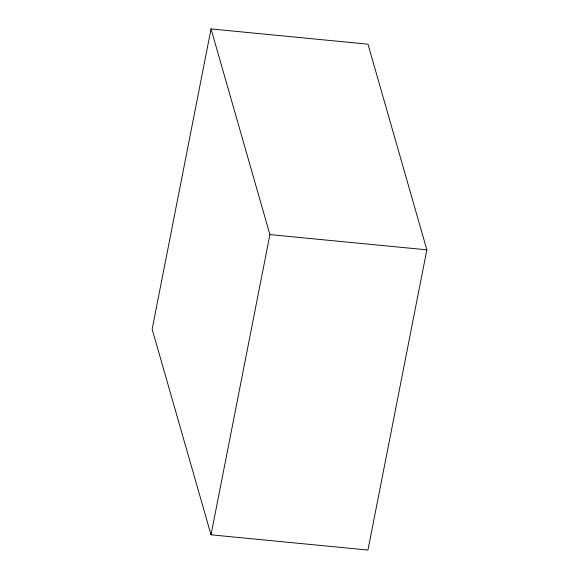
<?xml version="1.0" encoding="UTF-8"?>
<svg xmlns="http://www.w3.org/2000/svg" width="579" height="579" viewBox="0 0 579 579"><rect width="100%" height="100%" fill="white"/><g stroke="black" fill="none" stroke-linecap="round" stroke-linejoin="round"><path stroke-width="0.87" d="M211.046 28.95L152.154 329.169L211.024 534.815L367.954 550.05L426.846 249.831L367.976 44.185L211.046 28.95L269.908 234.596L211.024 534.815M269.908 234.596L426.846 249.831"/></g></svg>
